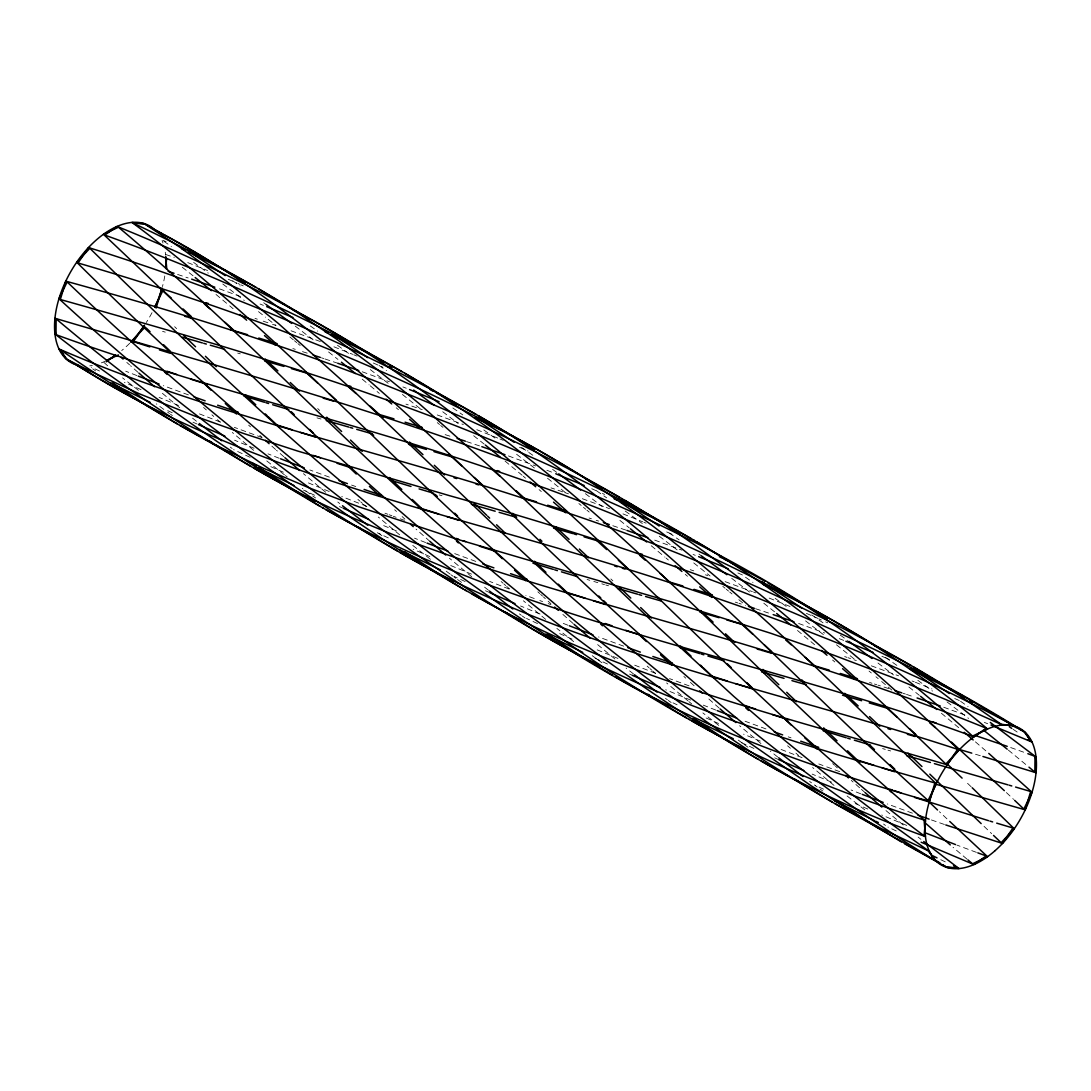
<?xml version="1.0" encoding="UTF-8"?>
<svg xmlns="http://www.w3.org/2000/svg" width="1091" height="1091" viewBox="0 0 1091 1091"><rect width="100%" height="100%" fill="white"/><g stroke="black" fill="none" stroke-linecap="round" stroke-linejoin="round"><path stroke-width="0.75" stroke-dasharray="5 3.75" d="M165.559 254.435L174.328 257.435M237.702 353.089L240.293 353.839M316.99 417.853L320.999 419.026M605.819 584.994L608.492 585.772M162.573 331.364L165.246 332.141M601.823 583.821L604.482 584.599M887.965 750.172L890.638 750.949M439.318 494.932L442.005 495.723M587.081 579.485L589.767 580.289M593.79 581.462L597.813 582.649M882.605 748.59L885.292 749.381M975.518 754.263L981.682 756.118M869.554 682.489L871.968 683.252M292.852 348.588L295.266 349.338M874.382 684.002L876.782 684.766M589.031 518.007L591.417 518.77M735.307 602.15L737.707 602.914M877.982 685.148L880.382 685.912M302.466 351.629L309.626 353.934M445.142 434.627L452.315 436.932M738.893 603.296L741.294 604.073M596.204 520.312L598.591 521.075M883.983 687.057L891.129 689.376M321.49 357.821L323.85 358.598M755.545 608.71L762.623 611.055M177.588 274.441L188.17 277.973M466.566 441.582L479.508 445.892M612.828 525.726L625.757 530.049M902.993 693.249L905.353 694.026M254.98 318.395L257.326 319.172M325.023 358.98L337.937 363.317M690.208 569.679L693.74 570.852M906.526 694.422L914.749 697.176M763.795 611.451L772.005 614.206M263.19 321.149L269.041 323.127M405.934 404.12L408.279 404.911M551.01 487.882L554.528 489.068M844.679 656.577L847.025 657.382M411.784 406.097L422.258 409.684M558.033 490.254L563.856 492.246M848.198 657.778L850.53 658.569M705.441 574.807L707.773 575.598M272.532 324.313L276.023 325.513L266.709 318.163M854.021 659.769L856.34 660.56M565.015 492.641L568.493 493.841M944.411 824.482L930.514 819.627M351.588 485.072L355.761 486.545M788.22 736.848L791.002 737.83M1010.675 747.553L1026.713 753.281M291.024 330.778L320.536 341.619M362.239 371.772L389.487 381.782M437.246 414.948L463.361 424.535M582.335 498.71L605.069 507.029M725.12 581.653L752.395 591.636M798.626 623.466L824.728 633.053M871.341 665.824L898.602 675.82M219.455 288.829L243.293 297.584M508.461 455.943L535.695 465.966M654.695 540.113L681.902 550.15M943.701 707.227L967.567 715.969M188.429 394.887L163.35 385.668M623.67 646.158L598.591 636.953M262.167 437.6L234.306 427.345M329.332 477.135L309.83 469.962M400.288 518.839L404.461 520.352M475.799 561.401L452.124 552.673M548.159 603.609L550.941 604.619M765.964 728.924L745.071 721.233M839.702 771.637L824.387 766.032M912.431 813.177L887.351 803.958M539.8 600.555L542.582 601.577M689.048 685.857L669.547 678.629M976.431 852.357L956.916 845.102M393.319 516.288L396.115 517.311M389.146 514.747L391.928 515.77M384.959 513.193L387.755 514.229M534.222 598.509L525.862 595.386M818.809 763.959L822.996 765.514M606.201 507.451L609.569 508.72M753.526 592.058L755.777 592.904M366.849 506.347L341.756 496.541M802.076 757.631L778.388 748.385M220.368 422.053L199.462 413.898M509.129 589.031L489.627 581.421M655.609 673.324L634.703 665.183M546.877 470.262L552.428 472.43M136.866 375.577L125.724 371.199M425.64 542.554L414.485 538.163M860.867 793.839L851.116 789.993M402.906 386.937L406.247 388.232M476.794 429.69L498.86 438.527M693.071 554.46L695.294 555.319M839.265 638.644L843.698 640.403M912.035 680.975L914.258 681.834M279.16 458.247L268.004 453.856M567.92 625.225L560.951 622.484M715.791 710.077L703.245 705.127M187.747 262.604L207.604 270.554M260.053 304.034L263.381 305.357M333.928 346.802L352.679 354.316M622.988 513.888L642.844 521.839M769.169 598.073L792.298 607.401M984.341 722.406L987.669 723.715M915.363 682.27L931.905 688.912M254.08 448.251L234.592 440.219M329.223 491.509L305.562 481.731M690.712 700.095L665.66 689.744M396.374 530.881L381.073 524.553M471.517 574.139L450.638 565.493M617.983 658.459L594.336 648.668M760.277 741.089L743.585 734.175M831.615 782.165L812.14 774.092M906.744 825.423L881.705 815.018M178.569 405.484L159.095 397.383M540.059 614.069L520.584 605.982M353.77 354.766L357.057 356.116M643.935 522.289L646.117 523.189M499.951 438.977L503.224 440.341M806.399 613.374L815.004 617.124M228.237 279.255L236.829 283.019M373.313 363.017L382.968 367.258M867.822 809.058L852.576 802.376M519.466 447.242L528.058 451.019M881.883 656.264L886.178 658.146M954.707 698.526L961.157 701.349M141.039 389.651L124.401 382.327M429.813 556.574L413.175 549.237M591.731 488.741L598.168 491.564M666.696 531.944L668.851 532.885M283.346 472.198L268.1 465.475M572.107 639.121L559.642 633.612M718.574 723.483L706.109 717.987M669.915 533.363L672.07 534.304M737.884 572.966L744.307 575.803M816.068 617.588L818.209 618.542M237.893 283.496L240.034 284.451M887.256 658.609L889.397 659.564M339.437 506.565L343.583 508.42M490.05 592.795L483.122 589.713M774.665 757.85L778.824 759.704M162.927 240.279L166.132 241.711M819.286 619.02L821.414 619.974M192.971 422.19L197.116 424.044M629.589 674.088L632.357 675.329M241.097 284.928L243.225 285.883M602.437 493.473L604.564 494.428M825.669 621.884L827.796 622.852M250.125 457.32L233.597 449.615M465.161 581.558L454.129 576.43M537.536 623.575L526.503 618.433M753.936 748.44L738.784 741.362M172.242 412.766L165.355 409.548M607.482 664.037L595.086 658.255M896.257 830.933L887.992 827.073M99.54 371.022L91.262 367.149M314.563 495.246L303.543 490.077M388.314 537.904L377.295 532.722M823.555 789.175L815.291 785.315M672.97 702.849L677.102 704.772M945.256 861.863L938.396 858.535M1013.048 729.238L1019.349 733.52M885.578 657.505L899.298 667.078M811.759 614.956L824.237 623.67M596.668 490.855L606.651 497.81M521.607 447.433L532.831 455.274M669.178 532.926L679.148 539.909M452.833 407.952L462.802 414.921M379.027 365.403L386.5 370.64M232.697 280.782L240.184 286.006M163.923 241.302L171.41 246.525M960.598 701.322L968.072 706.559M745.494 577.207L752.967 582.444M310.253 325.936L317.726 331.159M170.469 414.212L172.378 415.576M820.023 789.025L822.859 791.07M461.588 582.417L456.843 579.007M312.708 495.928L315.558 497.973M167.632 412.166L169.528 413.544M92.721 368.853L95.572 370.899M840.302 635.126L847.666 640.458M625.198 511.024L642.326 523.53M552.605 469.375L558.728 473.835M337.487 345.274L349.72 354.22M917.817 680.32L932.478 691.053M698.908 554.023L701.363 555.81M483.804 429.936L497.237 439.768M263.667 302.752L266.122 304.525M193.639 262.413L208.299 273.145M747.949 747.212L743.216 743.776M601.918 662.769L597.2 659.319M775.183 598.345L786.188 606.391M814.336 784.906L817.173 786.966M668.319 700.449L671.156 702.522M454.006 576.948L455.902 578.325M379.095 533.622L381.932 535.695M309.871 493.868L302.316 488.318M522.289 616.006L525.126 618.079M163.841 409.425L156.299 403.861M742.275 743.08L737.557 739.603M665.483 698.376L667.365 699.767M451.169 574.875L453.065 576.253M230.242 447.092L232.124 448.483M809.617 781.442L811.499 782.833M596.245 658.637L590.586 654.45M519.452 613.919L521.348 615.31M883.574 824.06L885.469 825.464M450.228 574.18L444.569 569.979M947.015 701.908L968.549 718.383M659.264 536.199L679.57 551.787M585.417 493.678L602.164 506.51M222.809 284.015L244.329 300.502M877.982 663.028L893.515 674.947M805.54 620.874L825.832 636.476M731.706 578.353L750.813 593.04M516.589 454.265L536.867 469.88M442.741 411.743L458.275 423.663M370.299 369.59L390.605 385.191M295.266 326.154L313.199 339.901M285.392 475.553L287.274 476.985M864.781 809.877L846.084 795.189M430.468 559.315L410.843 543.904M718.764 725.392L702.877 712.914M284.451 474.83L264.84 459.393M573.675 641.631L556.86 628.416M138.434 390.346L122.547 377.868M836.47 644.808L856.34 660.696M763.795 603.228L775.51 612.569M547.491 478.226L567.334 494.114M402.402 394.465L422.258 410.352M328.555 351.943L337.937 359.403M182.306 267.254L194.021 276.582M633.571 674.006L626.111 668.074M488.495 590.258L483.818 586.549M908.885 686.989L919.413 695.39M693.74 562.915L710.091 576.007M619.893 520.393L629.262 527.867M473.644 435.704L484.186 444.105M258.499 311.631L265.536 317.222M777.719 757.031L770.26 751.085M196.462 421.249L191.798 417.539M918.131 837.083L920.927 839.32M337.815 502.037L339.683 503.537M1008.357 750.117L1026.713 765.268M688.898 701.608L691.694 703.9M833.988 785.37L812.631 767.518M760.945 743.544L739.589 725.733M545.677 619.374L523.394 600.786M471.721 576.784L449.424 558.21M399.674 534.849L378.318 517.025M325.704 492.259L303.421 473.658M869.05 671.074L871.341 672.97M722.815 586.372L725.12 588.254M903.239 825.014L885.592 810.272M687.971 700.845L666.615 682.966M614.929 659.019L595.427 642.749M253.657 450.338L232.301 432.472M179.701 407.734L160.186 391.478M107.654 365.812L103.454 361.994M941.41 713.269L960.789 729.429M726.265 589.208L728.556 591.09M651.245 545.745L664.965 557.146M578.885 503.551L581.176 505.447M505.024 461.043L522.153 475.281M289.879 336.969L293.315 339.819M216.018 294.461L228.578 304.907M797.48 630.462L814.582 644.713M729.702 592.045L731.993 593.94M583.48 507.342L585.772 509.238M437.246 422.626L439.537 424.522M362.239 379.177L369.099 384.864M294.461 340.76L296.752 342.656M875.923 676.761L878.214 678.657M586.903 510.179L589.195 512.074M440.682 425.476L442.973 427.372M370.244 385.819L375.931 390.578M297.884 343.61L300.175 345.506M881.637 681.507L891.838 690.085M738.825 599.641L745.63 605.369M666.096 558.087L668.36 559.997M966.981 859.122L953.07 847.325M377.063 391.519L379.341 393.428M229.724 305.862L233.119 308.712M523.285 476.235L525.548 478.144M975.422 741.866L987.669 752.435M832.569 660.028L834.806 661.951M685.257 574.343L687.494 576.266M539.063 489.627L541.3 491.55M396.224 407.789L398.447 409.698M363.48 504.26L366.262 506.688M795.925 753.131L798.707 755.545M652.704 670.979L655.486 673.406M506.701 586.413L509.483 588.84M360.698 501.846L362.553 503.456M217.464 419.694L220.246 422.122M649.922 668.551L651.777 670.174M503.919 583.985L505.774 585.594M865.19 792.693L860.554 788.616M647.14 666.11L648.995 667.733M501.137 581.544L502.992 583.167M429.949 541.409L416.026 529.108M357.916 499.405L359.771 501.028M211.899 414.825L213.754 416.462M719.174 708.114L706.191 696.631M573.17 623.547L560.188 612.037M283.946 456.829L276.514 450.297M137.93 372.263L130.511 365.717M859.626 787.797L851.266 780.392M787.579 745.794L790.361 748.249M203.553 407.461L206.335 409.93M275.587 449.478L270.022 444.514M126.801 362.417L129.584 364.885M259.808 435.323L261.663 437.014M694.121 685.775L689.471 681.548M548.105 601.168L550.9 603.691M402.102 516.561L404.884 519.098M835.474 766.155L837.342 767.846M543.454 596.941L545.323 598.632M832.678 763.618L834.547 765.309M540.659 594.39L542.527 596.095M683.88 676.447L685.748 678.152M537.863 591.827L539.731 593.545M394.656 509.783L396.51 511.474M248.639 425.163L250.507 426.867M1006.393 792.584L1013.607 799.376M946.933 818.823L939.419 811.745M971.167 786.775L965.126 781.006M984.027 826.337L991.637 833.619M610.865 578.953L612.869 580.876M317.686 408.552L319.704 410.475M174.628 326.714L176.633 328.636M162.054 240.634A78.784 45.481 -60 0 1 163.009 243.048M165.259 252.226A78.784 45.481 -60 0 1 165.614 254.994M164.782 275.955A78.784 45.481 -60 0 1 162.45 286.592M152.017 312.681A78.784 45.481 -60 0 1 146.262 322.527M129.747 343.229A78.784 45.481 -60 0 1 121.701 350.566M105.254 361.176A78.784 45.481 -60 0 1 101.395 362.839M92.326 365.471A78.784 45.481 -60 0 1 89.748 365.867"/><path stroke-width="1.5" d="M165.709 268.495L166.623 258.54M156.108 308.057L161.55 289.715L163.923 290.029M154.745 307.267L162.927 290.506L171.451 298.279M143.807 326.209L133.388 341.674L149.862 346.911M145.171 327L132.011 340.883L133.47 342.792M106.182 361.83L115.714 355.093M106.454 360.575L118.442 354.93M210.29 345.206L224.691 349.352M323.195 398.147L325.773 398.897M327.055 399.265L329.632 400.002M372.372 433.863L356.689 429.349M350.116 427.454L352.748 428.218M454.061 477.817L456.652 478.567M499.132 512.347L514.843 516.875M614.642 566.038L617.22 566.788M645.531 596.491L661.228 601.005M757.154 649.063L759.718 649.8M761.013 650.168L763.577 650.918M791.93 680.634L806.317 684.766M888.006 728.733L890.597 729.484M934.373 763.632L1007.975 784.852M184.543 316.24L187.106 316.976M188.388 317.345L190.952 318.095M202.408 342.942L182.565 337.201M203.717 343.31L206.349 344.074M264.745 360.876L283.851 366.412M330.914 400.37L333.478 401.106M348.793 427.072L326.318 420.567M408.552 444.269L426.39 449.437M475.99 484.131L478.554 484.868M553.628 528.03L572.748 533.567M495.191 511.215L471.394 504.328M622.347 568.261L624.911 568.997M699.986 612.16L719.092 617.697M637.635 594.213L617.806 588.485M638.958 594.595L641.59 595.359M768.705 652.391L771.269 653.127M764.859 651.286L767.423 652.023M842.511 695.185L861.631 700.722M784.034 678.357L761.545 671.851M907.371 734.311L915.076 736.52M930.432 762.5L906.635 755.613M574.002 533.935L576.539 534.672M1009.243 785.22L1011.78 785.956M291.433 368.622L306.503 373.054M433.986 451.647L452.833 457.184M584.121 536.881L599.164 541.313M726.674 619.906L744.253 625.075M869.227 702.931L888.074 708.468M1015.571 787.061L1030.654 791.493L1025.213 809.836L935.096 784.006M230.187 329.537L247.63 334.705M376.518 413.666L393.96 418.849M811.759 664.937L829.187 670.119M521.607 497.428L536.554 501.86M433.932 493.337L419.094 488.904M667.937 581.558L682.871 585.99M956.848 748.699L971.795 753.145M870.523 745.03L854.335 740.189M288.856 409.575L272.655 404.747M577.671 576.703L561.47 571.861M724.097 660.86L707.895 656.032M996.71 823.146L1012.912 827.987L1002.493 843.452L945.802 824.96M265.89 402.702L268.604 403.52M554.692 569.816L557.406 570.634M701.131 653.986L703.831 654.805M847.557 738.157L850.271 738.975M989.932 821.1L992.646 821.918M258.758 338.06L277.114 343.665M405.061 422.19L422.19 427.427M264.527 402.293L244.125 396.06M547.682 505.201L566.052 510.82M410.966 486.463L390.564 480.245M693.999 589.345L712.355 594.95M553.328 569.407L532.926 563.161M840.302 673.474L857.431 678.711M699.767 653.577L679.366 647.345M982.923 756.486L1036.027 772.728L1034.663 756.199L1027.845 753.704M846.207 737.748L823.078 730.684M988.569 820.691L914.613 797.426M348.506 385.696L350.947 386.459M205.858 302.698L208.299 303.448M170.373 353.293L159.436 349.911M497.237 470.589L499.664 471.339M312.722 436.209L315.449 437.055M311.358 435.786L300.42 432.391M639.885 553.601L642.326 554.351M455.07 519.125L459.161 520.393M605.614 604.578L593.313 600.773M932.478 721.874L936.119 723.006M752.054 688.762L739.766 684.957M894.402 771.678L882.101 767.859M453.706 518.702L446.86 516.575M735.661 683.675L738.389 684.534M585.103 598.195L564.497 591.636M292.197 429.813L275.709 424.549M438.65 513.997L418.03 507.424M727.438 681.084L710.95 675.834M873.891 765.282L854.648 759.159M207.14 384.427L190.598 379.082M352.216 468.189L337.064 463.293M495.914 551.514L479.385 546.141M641.003 635.276L625.839 630.353M788.834 719.91L772.305 714.564M168.109 271.332L174.042 273.268M313.199 355.093L320.304 357.425M457.088 438.473L465.38 441.187M603.35 522.616L609.283 524.553M748.44 606.378L754.358 608.314M894.702 690.535L901.807 692.853M975.654 735.634L1007.211 746.339M176.783 374.513L167.1 371.267M462.789 540.659L465.557 541.572M612.024 625.798L605.11 623.493M900.798 792.857L893.884 790.539M320.481 457.811L313.553 455.493M751.563 707.718L755.722 709.095M238.424 412.289L217.627 405.197M455.874 538.327L458.643 539.268M672.288 663.11L652.868 656.482M750.185 707.254L744.648 705.386M818.741 747.335L800.726 741.198M889.724 789.148L892.493 790.075M481.84 446.683L505.024 454.715M380.732 495.123L364.094 489.436M917.081 697.967L940.265 706M527.198 579.348L510.561 573.675M191.689 279.16L214.859 287.192M337.937 363.317L358.789 370.545M626.93 530.444L647.809 537.658M773.178 614.601L794.03 621.829M205.122 400.833L193.993 396.879M493.896 567.865L482.767 563.897M640.362 652.118L627.843 647.659M929.123 819.15L917.995 815.182M347.415 483.613L339.069 480.64M782.656 734.898L774.31 731.925M977.822 852.862L986.182 855.903L973.936 864.563L921.131 842.225M304.253 467.862L280.551 458.793M159.177 384.1L138.257 376.109M447.937 551.105L427.031 543.1M593.013 634.867L569.325 625.77M883.178 802.39L862.272 794.371M955.525 844.57L924.854 832.692M736.698 718.096L717.182 710.609M698.622 556.642L728.174 568.779M409.561 389.555L439.1 401.72M555.755 473.753L584.176 485.481M845.907 641.276L873.264 652.541M990.996 725.038L1032.031 742.057L1023.849 731.57L1018.735 728.911M266.695 306.666L292.947 317.495M224.869 436.1L198.507 424.658M515.02 603.623L490.05 592.795M660.11 687.385L632.357 675.329M368.553 519.275L343.583 508.42M803.794 770.56L778.824 759.704M614.11 498.792L617.274 500.264M324.995 331.759L328.159 333.246M182.033 248.98L185.184 250.466M763.4 584.517C844.229 622.197 919.536 671.47 987.546 729.006L972.558 736.07C909.28 678.902 841.993 625.566 767.941 582.949M474.299 417.498C655.923 499.992 794.725 647.972 936.255 783.733L928.073 800.494C781.401 669.206 650.932 515.688 478.772 415.998M620.424 501.751L657.723 520.284L691.012 538.545M909.539 668.783L962.098 695.39L1014.289 726.06L1001.115 724.206L958.116 694.49L914.013 667.283M331.323 334.719L368.581 353.293L401.843 371.595M953.493 865.818L957.612 867.768L947.193 867.509L904.453 843.711M188.334 251.953L222.482 269L255.771 287.26M733.288 738.743L692.253 718.505M875.623 821.196L878.364 822.505M150.217 402.388L110.573 382.777M440.382 569.911L399.374 549.605M874.246 820.541L838.693 802.962M293.929 485.495L258.376 467.916M582.717 652.35L545.814 634.062M154.745 229.806L162.518 233.883M932.928 855.849L937.033 857.867M430.195 389.664L433.291 391.233M719.324 556.655L722.419 558.224M1012.571 725.747L1017.712 728.379M834.615 800.876L837.342 802.267M723.442 558.756L728.57 561.388M254.298 465.843L257.012 467.221M436.373 392.801L439.441 394.397M293.343 310.103C539.568 438.337 704.104 672.124 924.077 835.774L925.441 820.841C749.231 674.865 604.114 490.159 404.829 373.313M729.606 561.92L764.955 581.23M440.464 394.928L475.785 414.28M585.54 478.69L618.87 496.896M874.682 645.681L877.75 647.277M311.781 500.019L314.494 501.437M878.76 647.822L911.026 665.565M307.73 497.878L310.43 499.31M744.321 749.872L689.157 719.405M228.564 452.383L231.265 453.829M448.756 579.485L452.806 581.639M596.532 664.678L599.232 666.11M886.697 832.201C746.994 758.586 619.361 663.778 502.501 557.937C378.1 447.16 266.259 321.886 132.011 222.441L145.171 224.282L179.892 247.248L228.101 282.569L278.369 323.481L353.702 391.014L499.337 530.335L561.879 588.526L624.27 643.595L686.239 694.681L747.376 741.266L810.954 785.656L876.769 827.387L936.255 861.194L928.073 850.721L880.832 828.342L835.229 803.74M86.175 370.067L78.088 365.73M158.59 411.962L111.732 386.037L68.31 360.248L65.787 358.625L60.346 349.734C113.982 386.841 169.691 420.935 227.214 451.66M306.38 497.155C218.05 450.215 133.729 395.638 54.973 334.01L56.337 319.063C139.689 389.446 228.524 453.529 323.059 508.051M517.366 619.183L520.066 620.629M595.181 663.969C400.056 561.947 232.192 416.394 76.711 262.222L89.885 248.339C262.263 417.239 440.396 585.962 655.718 699.331M447.405 578.762C305.998 503.551 176.551 407.107 58.969 298.716L67.151 281.955C188.92 398.27 319.786 506.51 466.157 590.654M663.805 703.668L657.068 700.054M368.253 533.254L370.94 534.713M516.029 618.461L465.243 590.136M806.181 785.984C679.407 718.41 562.41 633.544 454.742 538.668C339.369 438.405 235.697 325.391 118.442 227.228L103.454 234.306C287.86 408.143 465.993 594.636 689.403 719.555M163.527 234.429C284.669 299.002 386.446 392.842 484.486 487.554C623.779 623.929 767.75 758.368 934.892 860.404L929.45 851.512L879.06 815.141L832.501 779.369L784.006 739.78L733.943 696.535L657.709 626.67L494.1 470.412L418.821 403.302L376.927 369.235L337.364 339.696L297.066 312.381L258.758 288.979M366.903 532.531L322.813 507.901M472.13 594.104C619.129 678.602 786.093 717.264 947.193 764.791L957.612 749.326C770.573 687.957 572.407 651.709 399.988 552.455M692.144 721.124C765.241 763.1 844.011 794.18 924.077 820.05L925.441 836.565C868.722 816.218 813.641 790.975 761.286 761.054M179.974 425.435L219.4 446.915L263.204 468.148L308.562 487.636L359.007 506.892L454.77 538.531L671.906 602.096L770.519 633.189L833.006 654.914L891.538 677.102L945.802 699.549L1002.493 724.997L1012.912 725.27C844.489 633.462 660.287 576.416 476.358 524.962C338.346 485.577 198.562 442.987 76.711 364.94M326.045 509.77C526.898 623.916 759.431 657.205 973.936 736.861L986.182 728.215C883.151 685.925 776.547 653.209 669.588 622.566C527.717 581.653 382.573 542.909 253.917 468.121M615.215 676.72C713.228 733.302 821.073 770.341 929.45 801.285L934.892 782.943C792.325 742.207 647.236 700.681 520.352 621.529M621.856 498.614C449.056 397.71 257.885 333.873 65.787 281.164L60.346 299.507C278.055 360.766 498.328 424.604 694.408 540.495M621.788 498.56L675.534 530.922M693.999 540.263L737.734 566.447M832.242 802.021L809.536 788.438M758.3 759.336L725.815 739.671L693.971 718.669M397.001 550.737L364.53 531.058M624.843 500.346C745.576 569.966 846.221 667.856 945.829 764L958.989 750.117C878.828 672.52 793.771 598.373 696.985 541.995M901.398 841.938L868.954 822.205L837.152 801.108M686.171 717.687L653.714 697.967M612.228 675.002L579.771 655.296L547.941 634.239M176.987 423.717L144.53 404.011L112.7 382.968M250.93 466.403L215.554 444.814M320.086 506.319L258.744 467.384M463.17 588.922L448.374 580.057M447.392 579.457L404.775 551.801M444.978 397.315C337.91 331.078 223.205 277.7 104.818 235.097L117.064 226.437C209.827 263.831 299.261 309.571 384.073 362.58M884.119 651.013C760.959 574.221 627.516 514.952 490.05 468.912C346.829 419.871 198.603 386.76 56.337 334.801L54.973 318.272C316.308 395.528 586.372 463.239 818.018 613.06M593.954 483.49C434.709 383.596 257.994 315.381 78.088 263.013L88.507 247.548C244.575 296.22 396.019 361.953 534.331 449.601M446.274 398.12L448.878 399.729M156.108 230.596L160.009 233.01M519.371 620.929L504.751 611.724M739.03 567.252L741.635 568.861M450.174 400.533L456.652 404.584M305.098 316.772C249.716 282.324 192.33 251.121 133.388 223.232L143.807 223.491L146.467 224.882L194.484 251.898L245.461 282.896M808.554 787.838L800.739 782.956M964.389 697.626C829.569 612.665 682.175 549.196 530.635 500.701C373.777 449.083 210.89 414.907 58.969 348.943L67.151 359.43L88.753 370.435L139.525 393.865L195.766 416.448L243.975 433.618L297.529 451.006L449.41 495.641C649.609 551.582 848.239 621.406 1025.213 732.375L1030.654 741.266L1028.145 739.534M306.394 317.576L308.985 319.199M888.006 653.441L890.597 655.064M599.15 486.722L601.741 488.345M819.314 613.865L827.073 618.761M676.829 531.726L679.407 533.363M389.255 365.84L391.833 367.476M969.572 700.886L972.149 702.522M942.897 864.863L945.829 866.718L958.989 868.559L923.736 841.543M799.771 782.342L793.934 778.619M358.694 527.335L361.612 529.203M762.295 581.939L764.859 583.603M937.074 861.126L939.992 863.008M647.89 694.231L650.795 696.099M618.502 499.01L621.065 500.674M911.23 668.183L913.794 669.847M475.99 416.912L514.079 442.264M209.745 441.064L212.65 442.946M768.705 586.085L801.721 608.069M622.347 501.492L659.155 526.026M333.478 334.801L367.749 357.643M187.106 250.207L225.182 275.6M915.076 670.679L949.32 693.535M1009.243 726.688L1011.78 728.393M253.003 463.416L255.867 465.407M990.301 722.447L1036.027 756.99L1034.663 771.937L1028.99 767.164M701.363 555.81L726.892 574.712M266.122 304.525L291.652 323.427M848.893 641.358L871.968 658.473M558.728 473.835L580.603 490.05M413.653 390.073L434.313 405.375M512.865 609.01L489.423 590.995M803.017 776.533L778.647 757.768M367.776 525.248L342.479 505.76M657 692.062L634.498 674.756M221.759 440.778L199.271 423.472M983.905 730.438L1007.211 749.162M920.586 696.331L936.814 709.491M485.345 445.046L500.414 457.265M776.669 613.497L790.58 624.788M630.421 528.808L646.649 541.968M341.428 362.212L355.339 373.504M195.18 277.523L211.409 290.683M967.908 859.899L972.558 863.772L987.546 856.694L949.743 821.455M964.185 732.293L973.172 739.943M530.062 481.963L535.695 486.75M821.359 650.441L826.978 655.227M675.152 565.724L681.902 571.466M386.119 399.156L391.737 403.943M239.911 314.44L246.661 320.181M881.883 807.122L865.19 792.693M735.866 722.569L720.101 708.932M445.714 555.046L429.949 541.409M299.711 470.494L284.874 457.647M589.863 638.017L574.098 624.352M154.622 386.732L138.857 373.067M950.288 844.925L925.236 822.955M842.593 668.674L854.73 679.284M988.773 753.404L1032.031 792.284L1023.849 809.045L1014.63 800.344M699.726 586.849L711.837 597.459M553.532 502.119L565.67 512.729M409.561 419.326L419.49 427.999M264.486 335.564L275.505 345.206M929.709 722.747L935.192 727.574M493.377 470.494L499.951 476.303M348.288 386.732L355.966 393.51M785.725 639.953L791.207 644.781M639.558 555.224L645.026 560.065M204.317 303.939L209.786 308.78M269.095 443.682L265.386 440.355M660.232 573.621L672.07 584.285M845.702 775.401L848.484 777.897M699.686 690.808L702.481 693.303M558.333 610.374L554.61 607.046M225.005 322.336L235.751 332.032M410.461 524.116L413.244 526.612M121.224 357.425L123.092 359.089M951.475 742.112L1004.32 790.648M805.322 657.382L815.004 666.11M516.234 490.827L525.917 499.555M370.081 406.097L382.968 417.73M885.115 706.409L896.857 717.087M741.103 623.616L752.831 634.294M596.027 539.854L606.691 549.564M448.796 454.156L461.616 465.802M305.862 372.331L317.59 383.009M618.324 560.242L626.711 568.016M183.083 308.958L191.484 316.731M909.539 728.733L915.826 734.57M764.45 644.986L771.801 651.777M745.726 707.814L748.521 710.418M474.299 477.463L482.686 485.222M329.209 393.701L336.56 400.492M456.502 541.163L458.37 542.895M844.666 693.303L858.208 705.918M700.627 610.51L713.119 622.156M889.861 790.716L891.729 792.448M816.832 749.04L804.667 737.693M555.551 526.748L569.079 539.363M671.756 665.278L660.532 654.818M409.425 442.019L422.967 454.633M600.636 624.052L602.505 625.784M525.739 580.644L514.502 570.17M265.386 359.225L277.891 370.872M236.515 413.994L225.291 403.534M164.468 371.908L167.264 374.499M379.723 496.023L369.426 486.409M869.554 716.582L879.782 726.251M937.537 809.972L927.159 800.126M725.501 633.789L734.707 642.49M579.389 549.059L588.608 557.76M434.313 465.298L444.542 474.967M502.296 558.687L492.859 549.741M290.261 382.505L299.466 391.205M947.874 764.614L962.098 778.128M801.776 679.884L803.822 681.82M657.723 597.091L660.778 599.995M791.507 725.31L782.07 716.364M512.634 513.329L516.725 517.202M646.431 641.549L637.935 633.503M356.266 474.026L346.829 465.08M211.19 390.278L202.694 382.218M859.817 762.486L847.502 750.772M713.787 677.825L703.381 667.91M568.711 594.077L558.292 584.149M371.636 433.441L373.668 435.364M422.681 509.415L412.262 499.487M279.501 427.44L268.141 416.639M993.533 835.433L1001.115 842.661L1014.289 828.778L972.176 787.743M700.531 665.196L702.427 667.01M539.936 539.336L541.941 541.245M265.29 413.912L267.186 415.726M908.039 753.185L921.95 766.55M981.164 823.596L929.832 774.16M762.95 669.424L778.838 684.698M837.042 740.748L823.637 727.874M618.87 586.631L630.803 598.086M690.998 656.073L680.47 645.967M473.794 502.869L486.709 515.279M545.923 572.311L534.44 561.279M326.714 417.185L341.633 431.518M401.802 489.464L389.351 477.517M183.629 335.346L195.562 346.802M255.758 404.788L245.23 394.683M889.956 764.491L894.756 769.114M786.72 692.294L796.512 701.731M746.79 682.584L752.558 688.135M640.662 607.578L651.436 617.97M598.823 596.041L600.759 597.895M603.637 600.677L606.514 603.446M487.691 516.22L489.668 518.13M496.569 524.771L505.378 533.267M454.715 513.206L457.593 515.988M350.497 440.055L362.253 451.388M309.626 429.445L313.485 433.154M205.422 356.293L216.195 366.685M170.319 351.234L163.582 344.756M870.577 745.808L874.464 749.558M727.438 663.928L731.338 667.678M435.336 494.523L437.286 496.405M291.229 411.702L294.147 414.525M146.153 327.941L150.04 331.691M165.832 257.735L166.787 269.3M78.197 365.335A78.784 45.481 -60 0 1 70.86 271.468A78.784 45.481 -60 0 1 155.822 230.883M165.75 256.399A78.784 45.481 -60 0 1 165.75 267.963M162.054 287.997A78.784 45.481 -60 0 1 154.922 306.885M144.476 325.227A78.784 45.481 -60 0 1 130.77 342.192M115.264 355.393A78.784 45.481 -60 0 1 106.509 360.575M995.156 850.598A78.784 45.481 -60 0 0 1020.14 728.556A78.784 45.481 -60 0 0 926.927 811.199A78.784 45.481 -60 0 0 995.156 850.598"/></g></svg>
